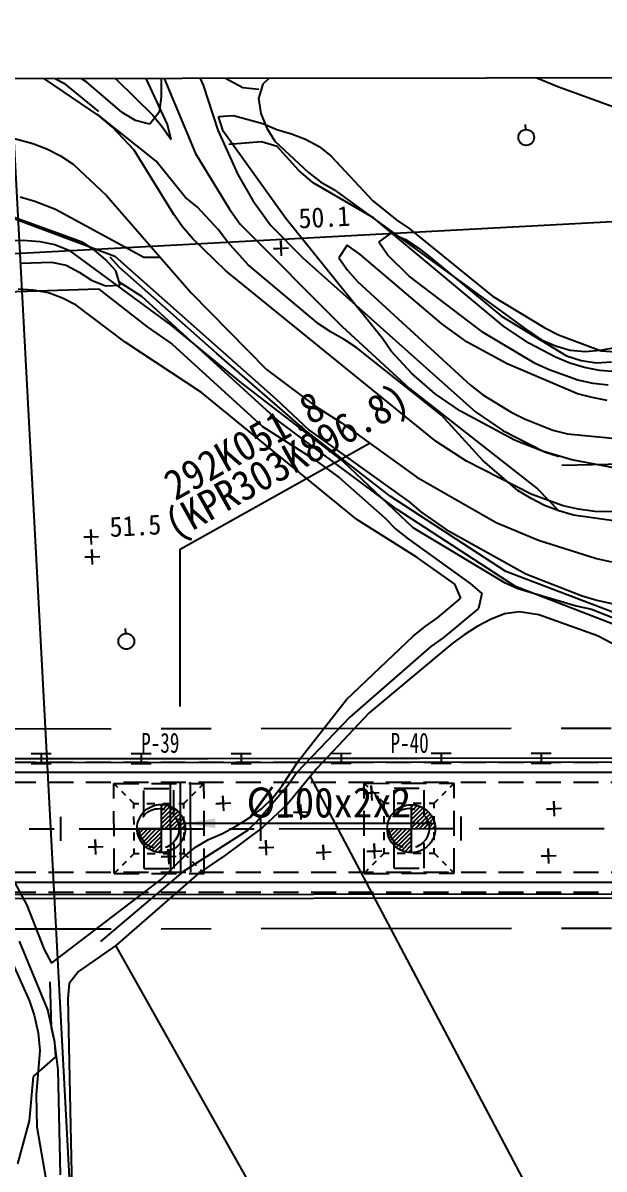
# Model space of a CAD drawing. Header units: millimetres. Extents: x 7782 to 8578, y 1103 to 1810.
# Drawn here: x 8003 to 8061.1, y 1449.6 to 1564.2 of the extents above; entities that cross this region are included whole.
import ezdxf
from ezdxf.enums import TextEntityAlignment as Align
from ezdxf.xclip import XClip

# ---------------------------------------------------------------- set-up
doc = ezdxf.new("R2010")
doc.units = ezdxf.units.MM
doc.header["$LTSCALE"] = 10
doc.header["$MEASUREMENT"] = 0
doc.header["$XCLIPFRAME"] = 2
for name, pattern in [('CENTER', [2, 1.25, -0.25, 0.25, -0.25]), ('CENTERX2', [4, 2.5, -0.5, 0.5, -0.5]), ('DASHED2', [0.375, 0.25, -0.125]), ('HIDDEN', [0.375, 0.25, -0.125])]:
    doc.linetypes.add(name, pattern=pattern)
doc.layers.add('TX-PAPR', color=2, linetype='Continuous', plot=False)
doc.layers.add('TZ-BASE', color=253, linetype='Continuous')
doc.layers.add('TZ-CABL', color=4, linetype='Continuous')
doc.styles.add('GR', font='GulimChe.ttf')
doc.styles.add('GUL', font='GulimChe.ttf')
doc.styles.get("Standard").update_dxf_attribs({"font": 'GulimChe.ttf'})
doc.linetypes.add('ZIGZAG', pattern='A,0.0001,-0.2,[131,ltypeshp.shx,S=0.2,R=0,X=-0.2,Y=0],-0.4,[131,ltypeshp.shx,S=0.2,R=180,X=0.2,Y=0],-0.2', length=0.8001)
doc.dimstyles.get("Standard").update_dxf_attribs({"dimtxt": 0.18, "dimasz": 0.18, "dimexe": 0.18, "dimexo": 0.0625, "dimgap": 0.09, "dimtad": 0, "dimtih": 1, "dimtoh": 1, "dimdec": 4, "dimzin": 0, "dimdsep": 46, "dimtxsty": 'Standard', "dimcen": 0.09, "dimadec": 0, "dimazin": 0, "dimtfac": 1, "dimtdec": 4, "dimtofl": 0, "dimtmove": 0, "dimatfit": 3, "dimfxl": 0, "dimtolj": 1, "dimtzin": 0, "dimarcsym": 0})

# ---------------------------------------------------------------- blocks, each defined once
blk = doc.blocks.new('JD-FHF5FSSG3AFD3')
at = {"layer": 'TZ-BASE'}
for p, q in [((131.57, 138.72), (150.23, -211.13)), ((699.93, 87.75), (25.88, 51.81)), ((150.65, 70.56, -20.11), (145.26, 82.19, -20.11)), ((151.55, 80.25, -18.11), (154.22, 74.51, -18.11)), ((149.12, 78.02, -18.11), (153.44, 67.68, -18.11)), ((150.02, 77.82, -21.11), (150.02, 73.31, -21.11)), ((189.68, 74.33, -21.11), (181.21, 77.85, -21.11)), ((142.58, 74.79, -21.11), (141.32, 75.63, -21.11)), ((143.87, 76.26, -20.11), (145.54, 75.07, -20.11)), ((158.18, 74.25, -21.11), (155.51, 75.68, -21.11)), ((162.42, 76.7, -20.11), (160.19, 74.62, -20.11)), ((143.87, 71.39, -20.11), (138.31, 75.19, -20.11)), ((138.98, 75.4, -22.11), (140.28, 74.7, -22.11)), ((140.28, 74.7, -22.11), (143.76, 71.87, -22.11)), ((146.12, 71.77, -21.11), (142.58, 74.79, -21.11)), ((145.54, 75.07, -20.11), (149.19, 71.5, -20.11)), ((154.22, 74.51, -18.11), (155.67, 70.01, -18.11)), ((160.19, 74.62, -20.11), (159.75, 73.16, -20.11)), ((159.79, 74.07, -21.11), (158.18, 74.25, -21.11)), ((199.69, 70.67, -21.11), (189.68, 74.33, -21.11)), ((150.02, 73.31, -21.11), (149.83, 71.8, -21.11)), ((159.75, 73.16, -20.11), (159.97, 71.66, -20.11)), ((149.53, 66.89, -22.11), (143.62, 71.59, -22.11)), ((145.14, 70.3, -20.11), (143.87, 71.39, -20.11)), ((147.44, 70.98, -21.11), (146.12, 71.77, -21.11)), ((149.83, 71.8, -21.11), (148.89, 70.59, -21.11)), ((149.19, 71.5, -20.11), (150.15, 70.3, -20.11)), ((155.76, 71.37, -21.11), (157.26, 71.48, -21.11)), ((156.22, 69.92, -21.11), (155.76, 71.37, -21.11)), ((157.26, 71.48, -21.11), (160.18, 70.66, -21.11)), ((159.97, 71.66, -20.11), (160.58, 70.21, -20.11)), ((147.32, 68.02, -20.11), (145.14, 70.3, -20.11)), ((148.89, 70.59, -21.11), (147.44, 70.98, -21.11)), ((150.15, 70.3, -20.11), (151.02, 69.06, -20.11)), ((151.02, 69.06, -20.11), (150.65, 70.56, -20.11)), ((155.67, 70.01, -18.11), (157.67, 65.57, -18.11)), ((162.48, 61.16, -21.11), (156.22, 69.92, -21.11)), ((160.18, 70.66, -21.11), (161.59, 70.07, -21.11)), ((160.58, 70.21, -20.11), (161.4, 68.92, -20.11)), ((161.59, 70.07, -21.11), (163.05, 69.64, -21.11)), ((186.48, 70.05, -18.95), (186.43, 70.57, -18.95)), ((132.75, 69.87, -22.11), (137.18, 68.66, -22.11)), ((160.05, 68.85, -20.11), (156.79, 68.57, -20.11)), ((161.61, 68.37, -20.11), (160.05, 68.85, -20.11)), ((161.4, 68.92, -20.11), (164.74, 65.79, -20.11)), ((163.05, 69.64, -21.11), (164.46, 69.1, -21.11)), ((164.46, 69.1, -21.11), (165.82, 68.36, -21.11)), ((137.18, 68.66, -22.11), (138.59, 68.13, -22.11)), ((138.59, 68.13, -22.11), (139.95, 67.44, -22.11)), ((151.3, 61.59, -20.11), (147.32, 68.02, -20.11)), ((153.44, 67.68, -18.11), (156.86, 62.1, -18.11)), ((163.79, 65.98, -20.11), (161.61, 68.37, -20.11)), ((165.82, 68.36, -21.11), (167.03, 67.42, -21.11)), ((139.95, 67.44, -22.11), (141.21, 66.6, -22.11)), ((141.21, 66.6, -22.11), (144.56, 63.47, -22.11)), ((152.43, 63.31, -22.11), (149.53, 66.89, -22.11)), ((167.03, 67.42, -21.11), (171.19, 62.95, -21.11)), ((157.67, 65.57, -18.11), (159.2, 62.98, -18.11)), ((165.2, 64.75, -20.11), (163.79, 65.98, -20.11)), ((164.74, 65.79, -20.11), (165.95, 64.85, -20.11)), ((171.26, 61.25, -20.11), (165.2, 64.75, -20.11)), ((165.95, 64.85, -20.11), (167.27, 64.06, -20.11)), ((135.93, 63.33, -19.11), (137.39, 62.9, -19.11)), ((144.56, 63.47, -22.11), (153.03, 53.74, -22.11)), ((153.65, 62.32, -22.11), (152.43, 63.31, -22.11)), ((167.27, 64.06, -20.11), (186.57, 50.03, -20.11)), ((132.79, 62.1, -22.11), (145.37, 57.42, -22.11)), ((137.39, 62.9, -19.11), (139.46, 62.12, -19.11)), ((139.46, 62.12, -19.11), (148.28, 57.3, -19.11)), ((155.72, 60.08, -22.11), (153.65, 62.32, -22.11)), ((156.86, 62.1, -18.11), (157.93, 60.61, -18.11)), ((159.2, 62.98, -18.11), (160.99, 60.49, -18.11)), ((171.19, 62.95, -21.11), (173.57, 61.02, -21.11)), ((142.11, 58.82, -19.11), (133.72, 61.84, -19.11)), ((152.16, 60.35, -20.11), (151.3, 61.59, -20.11)), ((172.14, 49.17, -21.11), (162.48, 61.16, -21.11)), ((184.26, 50.4, -20.11), (171.26, 61.25, -20.11)), ((173.57, 61.02, -21.11), (174.83, 60.18, -21.11)), ((153.18, 59.15, -20.11), (152.16, 60.35, -20.11)), ((156.64, 58.84, -22.11), (155.72, 60.08, -22.11)), ((157.93, 60.61, -18.11), (168.11, 50.38, -18.11)), ((160.99, 60.49, -18.11), (164.23, 57.21, -18.11)), ((171.79, 58.8, -20.11), (173.03, 59.71, -20.11)), ((173.03, 59.71, -20.11), (174.44, 59.07, -20.11)), ((174.83, 60.18, -21.11), (183.13, 53.4, -21.11)), ((130.06, 58.91, -19.11), (136.23, 59.02, -19.11)), ((136.23, 59.02, -19.11), (137.89, 58.89, -19.11)), ((137.89, 58.89, -19.11), (139.39, 58.56, -19.11)), ((139.39, 58.56, -19.11), (140.8, 58.02, -19.11)), ((143.37, 58.02, -19.11), (142.11, 58.82, -19.11)), ((156.47, 55.93, -20.11), (153.18, 59.15, -20.11)), ((158.72, 56.55, -22.11), (156.64, 58.84, -22.11)), ((162.05, 57.44, -21.98), (161.97, 58.94, -21.98)), ((161.97, 58.94, -21.98), (162.01, 58.19, -21.98)), ((168.63, 58.51, -20.11), (167.79, 57.25, -20.11)), ((169.89, 57.62, -20.11), (168.63, 58.51, -20.11)), ((172.65, 57.55, -20.11), (171.79, 58.8, -20.11)), ((174.44, 59.07, -20.11), (175.7, 58.24, -20.11)), ((140.8, 58.02, -19.11), (150.96, 50.55, -19.11)), ((144.48, 57.03, -19.11), (143.37, 58.02, -19.11)), ((145.84, 56.27, -21.11), (144.92, 57.31, -21.11)), ((145.37, 57.42, -22.11), (161.47, 43.14, -22.11)), ((148.28, 57.3, -19.11), (149.92, 57.31, -19.11)), ((161.26, 58.15, -21.98), (162.76, 58.23, -21.98)), ((162.01, 58.19, -21.98), (161.26, 58.15, -21.98)), ((178.09, 50.64, -20.11), (169.89, 57.62, -20.11)), ((174.83, 55.42, -20.11), (172.65, 57.55, -20.11)), ((175.7, 58.24, -20.11), (176.92, 57.3, -20.11)), ((176.92, 57.3, -20.11), (184.05, 51.4, -20.11)), ((136, 56.71, -19.11), (139.04, 56.81, -19.11)), ((139.04, 56.81, -19.11), (140.52, 56.51, -19.11)), ((140.52, 56.51, -19.11), (141.82, 55.82, -19.11)), ((145.49, 55.93, -19.11), (144.48, 57.03, -19.11)), ((155.6, 47.69, -21.11), (145.84, 56.27, -21.11)), ((165.75, 50.66, -22.11), (158.72, 56.55, -22.11)), ((164.23, 57.21, -18.11), (181.44, 41.85, -18.11)), ((167.79, 57.25, -20.11), (168.66, 56.01, -20.11)), ((141.82, 55.82, -19.11), (143.07, 55.02, -19.11)), ((143.07, 55.02, -19.11), (144.46, 54.43, -19.11)), ((145.93, 54.52, -19.11), (145.49, 55.93, -19.11)), ((177.51, 38.9, -20.11), (156.47, 55.93, -20.11)), ((168.66, 56.01, -20.11), (169.67, 54.86, -20.11)), ((182.21, 49.78, -20.11), (174.83, 55.42, -20.11)), ((130.67, 53.7, -20.11), (143.75, 54.14, -20.11)), ((137.23, 54.02, -20.11), (135.73, 54.1, -20.11)), ((138.74, 53.74, -20.11), (137.23, 54.02, -20.11)), ((143.75, 54.14, -20.11), (148.61, 50.33, -20.11)), ((144.46, 54.43, -19.11), (145.93, 54.52, -19.11)), ((148.07, 53.38, -20.1), (145.8, 54.86, -20.1)), ((169.67, 54.86, -20.11), (180.96, 44.5, -20.11)), ((140.15, 53.2, -20.11), (138.74, 53.74, -20.11)), ((141.51, 52.51, -20.11), (140.15, 53.2, -20.11)), ((161.69, 40.99, -20.1), (148.07, 53.38, -20.1)), ((153.03, 53.74, -22.11), (160.54, 46.09, -22.11)), ((183.13, 53.4, -21.11), (188.37, 50.25, -21.11)), ((146.42, 48.8, -20.11), (141.51, 52.51, -20.11)), ((150.96, 50.55, -19.11), (158.04, 44.71, -19.11)), ((167.02, 49.82, -22.11), (165.75, 50.66, -22.11)), ((180.62, 48.81, -20.11), (178.09, 50.64, -20.11)), ((184.05, 51.4, -20.11), (190.56, 47.46, -20.11)), ((148.61, 50.33, -20.11), (151.13, 48.6, -20.11)), ((168.33, 49.08, -22.11), (167.02, 49.82, -22.11)), ((168.11, 50.38, -18.11), (174.85, 44.19, -18.11)), ((187.41, 46.67, -20.11), (182.21, 49.78, -20.11)), ((186.78, 48.72, -20.11), (184.26, 50.4, -20.11)), ((186.57, 50.03, -20.11), (188.04, 49.04, -20.11)), ((188.37, 50.25, -21.11), (189.74, 49.56, -21.11)), ((189.74, 49.56, -21.11), (194.01, 47.95, -21.11)), ((193.91, 48, -20.11), (204.42, 49.91, -20.11)), ((154.04, 43.77, -20.11), (146.42, 48.8, -20.11)), ((151.13, 48.6, -20.11), (160.14, 40.37, -20.11)), ((169.59, 48.24, -22.11), (168.33, 49.08, -22.11)), ((178.04, 41.51, -22.11), (169.59, 48.24, -22.11)), ((173, 47.93, -21.11), (172.14, 49.17, -21.11)), ((184.6, 46.65, -20.11), (180.62, 48.81, -20.11)), ((189.46, 47.3, -20.11), (186.78, 48.72, -20.11)), ((188.04, 49.04, -20.11), (189.45, 48.45, -20.11)), ((189.45, 48.45, -20.11), (190.9, 48.01, -20.11)), ((164.41, 40.01, -21.11), (155.6, 47.69, -21.11)), ((175.08, 45.69, -21.11), (173, 47.93, -21.11)), ((190.87, 46.71, -20.11), (189.46, 47.3, -20.11)), ((190.56, 47.46, -20.11), (192.02, 46.97, -20.11)), ((190.9, 48.01, -20.11), (192.41, 47.88, -20.11)), ((192.41, 47.88, -20.11), (193.91, 48, -20.11)), ((194.01, 47.95, -21.11), (195.52, 47.86, -21.11)), ((160.54, 46.09, -22.11), (165.49, 42.38, -22.11)), ((191.65, 43.66, -20.11), (184.6, 46.65, -20.11)), ((188.82, 46.04, -20.11), (187.41, 46.67, -20.11)), ((191.69, 45.01, -20.11), (188.82, 46.04, -20.11)), ((192.33, 46.28, -20.11), (190.87, 46.71, -20.11)), ((192.02, 46.97, -20.11), (193.53, 46.74, -20.11)), ((193.83, 45.99, -20.11), (192.33, 46.28, -20.11)), ((193.53, 46.74, -20.11), (195.03, 46.85, -20.11)), ((195.59, 45.86, -20.11), (193.83, 45.99, -20.11)), ((158.04, 44.71, -19.11), (168.2, 36.89, -19.11)), ((177.41, 43.66, -21.11), (175.08, 45.69, -21.11)), ((193.2, 44.68, -20.11), (191.69, 45.01, -20.11)), ((169.57, 31.09, -20.11), (154.04, 43.77, -20.11)), ((174.85, 44.19, -18.11), (187.64, 34.14, -18.11)), ((179.94, 41.93, -21.11), (177.41, 43.66, -21.11)), ((180.96, 44.5, -20.11), (182.18, 43.56, -20.11)), ((182.18, 43.56, -20.11), (185, 41.83, -20.11)), ((193.11, 43.27, -20.11), (191.65, 43.66, -20.11)), ((194.7, 44.5, -20.11), (193.2, 44.68, -20.11)), ((161.47, 43.14, -22.11), (164.81, 40.02, -22.11)), ((194.62, 42.99, -20.11), (193.11, 43.27, -20.11)), ((165.49, 42.38, -22.11), (168.06, 40.75, -22.11)), ((182.19, 36.99, -22.11), (178.04, 41.51, -22.11)), ((185.33, 39.03, -21.11), (179.94, 41.93, -21.11)), ((181.44, 41.85, -18.11), (184.17, 39.97, -18.11)), ((185, 41.83, -20.11), (186.36, 41.15, -20.11)), ((160.14, 40.37, -20.11), (165.29, 37.11, -20.11)), ((173.62, 32.09, -20.1), (161.69, 40.99, -20.1)), ((168.06, 40.75, -22.11), (175.59, 35.32, -22.11)), ((186.36, 41.15, -20.11), (189.18, 40.02, -20.11)), ((172.9, 33.43, -21.11), (164.41, 40.01, -21.11)), ((164.81, 40.02, -22.11), (174.82, 32.85, -22.11)), ((184.17, 39.97, -18.11), (188.35, 37.86, -18.11)), ((188.15, 37.91, -21.11), (185.33, 39.03, -21.11)), ((189.18, 40.02, -20.11), (190.64, 39.64, -20.11)), ((190.64, 39.64, -20.11), (195.81, 39.14, -20.11)), ((180.54, 36.92, -20.11), (177.51, 38.9, -20.11)), ((191.07, 37.04, -21.11), (188.15, 37.91, -21.11)), ((188.35, 37.86, -18.11), (189.81, 37.37, -18.11)), ((165.29, 37.11, -20.11), (167.82, 35.29, -20.11)), ((168.2, 36.89, -19.11), (175.19, 30.3, -19.11)), ((187.09, 33.58, -20.11), (180.54, 36.92, -20.11)), ((185.69, 33.97, -22.11), (182.19, 36.99, -22.11)), ((197.1, 35.89, -21.11), (191.07, 37.04, -21.11)), ((190.07, 36.52, -21.86), (196.24, 36.64, -21.86)), ((167.82, 35.29, -20.11), (172.43, 31.22, -20.11)), ((175.59, 35.32, -22.11), (183.51, 30.79, -22.11)), ((184.47, 25.88, -21.11), (172.9, 33.43, -21.11)), ((187, 33.18, -22.11), (185.69, 33.97, -22.11)), ((190.22, 32.46, -20.11), (187.09, 33.58, -20.11)), ((187.64, 34.14, -18.11), (189.77, 31.96, -18.11)), ((185.44, 24.39, -20.1), (173.62, 32.09, -20.1)), ((174.82, 32.85, -22.11), (175.98, 31.86, -22.11)), ((188.36, 32.49, -22.11), (187, 33.18, -22.11)), ((189.77, 31.96, -22.11), (188.36, 32.49, -22.11)), ((191.72, 32.13, -20.11), (190.22, 32.46, -20.11)), ((193.38, 31.89, -20.11), (191.72, 32.13, -20.11)), ((175.63, 27.29, -20.11), (169.57, 31.09, -20.11)), ((172.43, 31.22, -20.11), (173.49, 30.13, -20.11)), ((175.98, 31.86, -22.11), (178.51, 30.08, -22.11)), ((191.23, 31.52, -22.11), (189.77, 31.96, -22.11)), ((195.75, 30.87, -22.11), (191.23, 31.52, -22.11)), ((206.37, 31.78, -20.11), (193.38, 31.89, -20.11)), ((143.06, 28.6, -20.6), (142.98, 30.1, -20.6)), ((142.98, 30.1, -20.6), (143.02, 29.35, -20.6)), ((173.49, 30.13, -20.11), (174.71, 29.14, -20.11)), ((175.19, 30.3, -19.11), (184.28, 24.83, -19.11)), ((178.51, 30.08, -22.11), (186.48, 25.65, -22.11)), ((183.51, 30.79, -22.11), (187.74, 29.03, -22.11)), ((142.28, 29.31, -20.6), (143.77, 29.39, -20.6)), ((143.02, 29.35, -20.6), (142.28, 29.31, -20.6)), ((174.71, 29.14, -20.11), (180.92, 24.69, -20.11)), ((187.74, 29.03, -22.11), (193.53, 27.18, -22.11)), ((143.17, 26.6, -20.6), (143.09, 28.1, -20.6)), ((143.09, 28.1, -20.6), (143.13, 27.35, -20.6)), ((142.38, 27.31, -20.6), (143.88, 27.39, -20.6)), ((143.13, 27.35, -20.6), (142.38, 27.31, -20.6)), ((179.37, 24.63, -20.11), (175.63, 27.29, -20.11)), ((193.53, 27.18, -22.11), (195.04, 26.85, -22.11)), ((196.05, 21.49, -21.11), (184.47, 25.88, -21.11)), ((186.48, 25.65, -22.11), (192.12, 23.46, -22.11)), ((179.98, 23.23, -20.11), (179.37, 24.63, -20.11)), ((180.92, 24.69, -20.11), (182.08, 23.7, -20.11)), ((184.28, 24.83, -19.11), (185.69, 24.19, -19.11)), ((197.17, 19.85, -20.1), (185.44, 24.39, -20.1)), ((185.69, 24.19, -19.11), (191.52, 22.45, -19.11)), ((177.65, 21.25, -20.11), (179.98, 23.23, -20.11)), ((182.08, 23.7, -20.11), (181.75, 22.19, -20.11)), ((192.12, 23.46, -22.11), (193.57, 23.02, -22.11)), ((193.57, 23.02, -22.11), (199.56, 21.68, -22.11)), ((181.75, 22.19, -20.11), (178.22, 19.25, -20.11)), ((185.86, 21.84, -19.11), (184.36, 21.67, -19.11)), ((187.77, 21.55, -19.11), (185.86, 21.84, -19.11)), ((191.52, 22.45, -19.11), (193.03, 22.11, -19.11)), ((193.03, 22.11, -19.11), (195.9, 20.99, -19.11)), ((176.4, 20.38, -20.11), (177.65, 21.25, -20.11)), ((182.96, 21.1, -19.11), (181.62, 20.39, -19.11)), ((184.36, 21.67, -19.11), (182.96, 21.1, -19.11)), ((193.66, 19.46, -19.11), (187.77, 21.55, -19.11)), ((146.49, 19.68, -21.18), (146.44, 20.2, -21.18)), ((175.21, 19.42, -20.11), (176.4, 20.38, -20.11)), ((180.32, 19.57, -19.11), (179.08, 18.65, -19.11)), ((181.62, 20.39, -19.11), (180.32, 19.57, -19.11)), ((168.55, 13.08, -20.11), (175.21, 19.42, -20.11)), ((176.97, 18.38, -20.11), (168.87, 11.33, -20.11)), ((179.08, 18.65, -19.11), (170.83, 11.75, -19.11)), ((178.22, 19.25, -20.11), (176.97, 18.38, -20.11)), ((196.39, 18.03, -19.11), (193.66, 19.46, -19.11)), ((163.75, 6.96, -20.11), (168.55, 13.08, -20.11)), ((170.83, 11.75, -19.11), (165.57, 6.18, -19.11)), ((168.87, 11.33, -20.11), (163.57, 5.8, -20.11)), ((699.99, 7.82), (99.8, 7.13)), ((699.99, 7.4), (99.8, 6.72)), ((137.02, 7.68), (139.02, 7.68)), ((138.02, 7.68), (138.02, 6.68)), ((147.02, 7.69), (149.02, 7.69)), ((148.02, 7.69), (148.02, 6.69)), ((157.02, 7.7), (159.02, 7.7)), ((158.02, 7.7), (158.02, 6.7)), ((162.08, 4.44, -20.11), (163.75, 6.96, -20.11)), ((167.02, 7.71), (169.02, 7.72)), ((168.02, 7.71), (168.02, 6.71)), ((177.02, 7.72), (179.02, 7.73)), ((178.02, 7.72), (178.02, 6.72)), ((187.02, 7.73), (189.02, 7.74)), ((188.02, 7.74), (188.02, 6.74)), ((137.02, 6.68), (139.02, 6.68)), ((147.02, 6.69), (149.02, 6.69)), ((157.02, 6.7), (159.02, 6.7)), ((165.57, 6.18, -19.11), (162.65, 2.64, -19.11)), ((163.57, 5.8, -20.11), (162.73, 4.54, -20.11)), ((167.02, 6.71), (169.02, 6.72)), ((177.02, 6.72), (179.02, 6.73)), ((187.02, 6.73), (189.02, 6.74)), ((164.92, 5.39, -19.42), (225.2, -108.69, -19.42)), ((156.27, 1.97, -20.6), (156.19, 3.47, -20.6)), ((156.19, 3.47, -20.6), (156.23, 2.72, -20.6)), ((162.73, 4.54, -20.11), (159.76, 1.05, -20.11)), ((161.14, 3.22, -20.11), (162.08, 4.44, -20.11)), ((170.32, 3.72, -19.78), (171.81, 3.8, -19.78)), ((171.07, 3.76, -19.78), (170.32, 3.72, -19.78)), ((171.11, 3.01, -19.78), (171.03, 4.51, -19.78)), ((171.03, 4.51, -19.78), (171.07, 3.76, -19.78)), ((150.02, 2.6), (150.02, -2.2)), ((150.02, 2.36), (150.25, 2.59)), ((150.02, 1.93), (150.61, 2.52)), ((150.02, 1.51), (150.93, 2.42)), ((155.48, 2.68, -20.6), (156.98, 2.76, -20.6)), ((156.23, 2.72, -20.6), (155.48, 2.68, -20.6)), ((160.04, 2.16, -20.11), (161.14, 3.22, -20.11)), ((162.65, 2.64, -19.11), (160.16, 0.3, -19.11)), ((164.03, 1.09, -20.03), (163.95, 2.59, -20.03)), ((163.95, 2.59, -20.03), (163.99, 1.84, -20.03)), ((175.02, 2.58), (175.02, -2.22)), ((175.02, 2.34), (175.25, 2.57)), ((175.02, 1.92), (175.61, 2.51)), ((175.02, 1.49), (175.93, 2.4)), ((189.35, 1.43, -19.78), (189.27, 2.93, -19.78)), ((189.27, 2.93, -19.78), (189.31, 2.18, -19.78)), ((140, -1.05), (140, 1.35)), ((150.02, 1.08), (151.21, 2.28)), ((150.02, 0.66), (151.47, 2.11)), ((150.02, 0.23), (151.7, 1.91)), ((150.41, 0.2), (151.9, 1.69)), ((150.83, 0.2), (152.07, 1.44)), ((151.26, 0.2), (152.22, 1.16)), ((157.5, 0.42, -20.11), (158.8, 1.24, -20.11)), ((158.8, 1.24, -20.11), (160.04, 2.16, -20.11)), ((160, -1.02), (160, 1.38)), ((163.24, 1.8, -20.03), (164.73, 1.88, -20.03)), ((163.99, 1.84, -20.03), (163.24, 1.8, -20.03)), ((175.02, 1.07), (176.21, 2.27)), ((175.02, 0.64), (176.47, 2.1)), ((175.02, 0.22), (176.7, 1.9)), ((175.41, 0.18), (176.9, 1.68)), ((175.83, 0.18), (177.07, 1.43)), ((176.26, 0.18), (177.22, 1.15)), ((180, -1), (180, 1.4)), ((188.56, 2.14, -19.78), (190.06, 2.22, -19.78)), ((189.31, 2.18, -19.78), (188.56, 2.14, -19.78)), ((147.62, 0.19), (152.42, 0.2)), ((147.63, -0.04), (147.86, 0.19)), ((147.69, -0.4), (148.29, 0.2)), ((147.8, -0.72), (148.71, 0.2)), ((147.94, -1), (149.13, 0.2)), ((148.11, -1.26), (149.56, 0.2)), ((148.31, -1.48), (149.98, 0.2)), ((151.68, 0.2), (152.33, 0.85)), ((152.1, 0.2), (152.4, 0.5)), ((156.16, -0.29, -20.11), (157.5, 0.42, -20.11)), ((160.16, 0.3, -19.11), (156.48, -2.44, -19.11)), ((159.76, 1.05, -20.11), (158.66, -0.01, -20.11)), ((172.62, 0.18), (177.42, 0.19)), ((172.63, -0.05), (172.86, 0.18)), ((172.69, -0.41), (173.29, 0.18)), ((172.8, -0.73), (173.71, 0.18)), ((172.94, -1.01), (174.13, 0.18)), ((173.11, -1.27), (174.56, 0.18)), ((173.31, -1.5), (174.98, 0.18)), ((176.68, 0.18), (177.33, 0.84)), ((177.1, 0.18), (177.4, 0.48)), ((143.5, -2.39, -20.6), (143.42, -0.89, -20.6)), ((143.42, -0.89, -20.6), (143.46, -1.64, -20.6)), ((148.53, -1.68), (150.02, -0.19)), ((148.78, -1.86), (150.02, -0.61)), ((149.06, -2), (150.02, -1.04)), ((158.66, -0.01, -20.11), (152.19, -4.14, -20.11)), ((153.46, -1.67, -20.11), (154.76, -0.91, -20.11)), ((154.76, -0.91, -20.11), (156.16, -0.29, -20.11)), ((160.56, -2.46, -20.03), (160.48, -0.96, -20.03)), ((160.48, -0.96, -20.03), (160.52, -1.71, -20.03)), ((173.53, -1.7), (175.02, -0.2)), ((173.78, -1.87), (175.02, -0.63)), ((174.06, -2.02), (175.02, -1.05)), ((142.71, -1.68, -20.6), (144.21, -1.6, -20.6)), ((143.46, -1.64, -20.6), (142.71, -1.68, -20.6)), ((149.37, -2.11), (150.02, -1.46)), ((149.73, -2.18), (150.02, -1.89)), ((150.81, -3.36, -20.6), (150.73, -1.86, -20.6)), ((150.73, -1.86, -20.6), (150.77, -2.61, -20.6)), ((152.27, -2.64, -20.11), (153.46, -1.67, -20.11)), ((159.77, -1.75, -20.03), (161.27, -1.67, -20.03)), ((160.52, -1.71, -20.03), (159.77, -1.75, -20.03)), ((165.5, -2.23, -20.03), (167, -2.15, -20.03)), ((166.25, -2.19, -20.03), (165.5, -2.23, -20.03)), ((166.29, -2.94, -20.03), (166.21, -1.44, -20.03)), ((166.21, -1.44, -20.03), (166.25, -2.19, -20.03)), ((170.59, -2.1, -19.78), (172.09, -2.02, -19.78)), ((171.34, -2.06, -19.78), (170.59, -2.1, -19.78)), ((171.38, -2.8, -19.78), (171.3, -1.31, -19.78)), ((171.3, -1.31, -19.78), (171.34, -2.06, -19.78)), ((174.37, -2.13), (175.02, -1.48)), ((174.73, -2.2), (175.02, -1.9)), ((188.79, -3.29, -19.78), (188.71, -1.8, -19.78)), ((188.71, -1.8, -19.78), (188.75, -2.54, -19.78)), ((134.43, -3.43, -20.11), (136.58, -7.47, -20.11)), ((150.02, -2.65, -20.6), (151.52, -2.57, -20.6)), ((150.77, -2.61, -20.6), (150.02, -2.65, -20.6)), ((150.04, -4.87, -20.11), (152.27, -2.64, -20.11)), ((156.48, -2.44, -19.11), (153.79, -4.28, -19.11)), ((188, -2.58, -19.78), (189.5, -2.5, -19.78)), ((188.75, -2.54, -19.78), (188, -2.58, -19.78)), ((152.19, -4.14, -20.11), (143.94, -11.1, -20.11)), ((153.79, -4.28, -19.11), (145.49, -11.49, -19.11)), ((139.04, -13.26, -20.11), (150.04, -4.87, -20.11)), ((700.01, -5.8), (99.81, -6.48)), ((700.01, -6.18), (99.81, -6.87)), ((136.58, -7.47, -20.11), (138.33, -11.91, -20.11)), ((133.19, -8.88, -19.11), (136.84, -17.06, -19.11)), ((138.68, -17.93, -20.11), (135.86, -11.05, -20.11)), ((138.33, -11.91, -20.11), (139.04, -13.26, -20.11)), ((145.49, -11.49, -19.11), (141.76, -14.08, -19.11)), ((205.95, -118.87, -19.47), (145.49, -11.49, -19.47)), ((141.76, -14.08, -19.11), (140.82, -15.3, -19.11)), ((138.89, -15.13, -20.11), (139.03, -19.69, -20.11)), ((140.82, -15.3, -19.11), (140.69, -16.8, -19.11)), ((136.84, -17.06, -19.11), (137.33, -18.46, -19.11)), ((140.69, -16.8, -19.11), (141.09, -35.85, -19.11)), ((139.37, -21, -20.11), (138.68, -17.93, -20.11)), ((137.33, -18.46, -19.11), (137.72, -20.22, -19.11)), ((137.72, -20.22, -19.11), (137.88, -21.98, -19.11)), ((139.03, -19.69, -20.11), (139.37, -21.15, -20.11)), ((139.71, -23.93, -20.11), (139.37, -21, -20.11)), ((139.37, -21.15, -20.11), (139.47, -22.61, -20.11)), ((139.47, -22.61, -20.11), (137.23, -24.6, -20.11)), ((137.88, -21.98, -19.11), (137.53, -26.41, -19.11)), ((139.95, -34.42, -20.11), (139.71, -23.93, -20.11)), ((137.23, -24.6, -20.11), (136.83, -29.03, -20.11)), ((137.53, -26.41, -19.11), (137.59, -29.64, -19.11)), ((136.83, -29.03, -20.11), (135.64, -33.33, -20.11)), ((137.59, -29.64, -19.11), (139.39, -39.89, -19.11))]:
    blk.add_line(p, q, dxfattribs=at)
at = {"layer": 'TZ-BASE', "linetype": 'CENTERX2'}
for p, q in [((0.01, 10.02), (700.01, 10.81)), ((0.03, -9.99), (700.03, -9.19))]:
    blk.add_line(p, q, dxfattribs=at)
at = {"layer": 'TZ-BASE', "ltscale": 2}
blk.add_line((-0.01, 7.02), (252.02, 7.31), dxfattribs=at)
at = {"layer": 'TZ-BASE', "linetype": 'DASHED2'}
for p, q in [((145.3, 4.69), (154.3, 4.7)), ((145.31, -4.31), (145.3, 4.69)), ((145.7, 4.29), (145.3, 4.69)), ((153.9, 4.3), (154.3, 4.7)), ((154.31, -4.3), (154.3, 4.7)), ((170.3, 4.71), (179.3, 4.73)), ((170.31, -4.29), (170.3, 4.71)), ((170.7, 4.32), (170.3, 4.71)), ((178.9, 4.32), (179.3, 4.73)), ((179.31, -4.27), (179.3, 4.73)), ((146.5, 3.49), (146.1, 3.89)), ((148.3, 1.51), (148.3, 4.19)), ((148.3, 4.19), (151.3, 4.19)), ((151.3, 1.52), (151.3, 4.19)), ((153.1, 3.5), (153.5, 3.9)), ((171.5, 3.52), (171.1, 3.92)), ((173.3, 1.54), (173.3, 4.22)), ((173.3, 4.22), (176.3, 4.22)), ((176.3, 1.54), (176.3, 4.22)), ((178.1, 3.52), (178.5, 3.92)), ((147.3, 2.69), (146.9, 3.09)), ((147.3, 2.19), (147.3, 2.69)), ((147.3, 2.69), (147.8, 2.69)), ((148.6, 2.69), (149.4, 2.69)), ((150.2, 2.69), (151, 2.69)), ((151.8, 2.69), (152.3, 2.69)), ((152.3, 2.69), (152.7, 3.09)), ((152.3, 2.19), (152.3, 2.69)), ((172.3, 2.72), (171.9, 3.12)), ((172.3, 2.22), (172.3, 2.72)), ((172.3, 2.72), (172.8, 2.72)), ((173.6, 2.72), (174.4, 2.72)), ((175.2, 2.72), (176, 2.72)), ((176.8, 2.72), (177.3, 2.72)), ((177.3, 2.72), (177.7, 3.12)), ((177.3, 2.22), (177.3, 2.72)), ((147.31, 0.59), (147.3, 1.39)), ((152.31, 0.59), (152.3, 1.39)), ((172.3, 0.62), (172.3, 1.42)), ((177.3, 0.62), (177.3, 1.42)), ((147.31, -1.01), (147.31, -0.21)), ((148.31, -3.81), (148.31, -1.13)), ((151.31, -3.81), (151.31, -1.13)), ((152.31, -1.01), (152.31, -0.21)), ((172.31, -0.98), (172.31, -0.18)), ((173.31, -3.78), (173.31, -1.1)), ((176.31, -3.78), (176.31, -1.1)), ((177.31, -0.98), (177.31, -0.18)), ((147.31, -2.31), (147.31, -1.81)), ((152.31, -2.31), (152.31, -1.81)), ((172.31, -2.28), (171.91, -2.68)), ((172.31, -2.28), (172.31, -1.78)), ((172.31, -2.28), (172.81, -2.28)), ((173.61, -2.28), (174.41, -2.28)), ((175.21, -2.28), (176.01, -2.28)), ((176.81, -2.28), (177.31, -2.28)), ((177.31, -2.28), (177.31, -1.78)), ((177.31, -2.28), (177.71, -2.68)), ((146.51, -3.11), (146.11, -3.51)), ((147.31, -2.31), (146.91, -2.71)), ((147.31, -2.31), (147.81, -2.31)), ((148.61, -2.31), (149.41, -2.31)), ((150.21, -2.31), (151.01, -2.31)), ((151.81, -2.31), (152.31, -2.31)), ((152.31, -2.31), (152.71, -2.71)), ((153.11, -3.1), (153.51, -3.5)), ((171.51, -3.08), (171.11, -3.48)), ((178.11, -3.08), (178.51, -3.48)), ((145.71, -3.91), (145.31, -4.31)), ((145.31, -4.31), (154.31, -4.3)), ((148.31, -3.81), (151.31, -3.81)), ((153.91, -3.9), (154.31, -4.3)), ((170.71, -3.88), (170.31, -4.29)), ((170.31, -4.29), (179.31, -4.27)), ((173.31, -3.78), (176.31, -3.78)), ((178.91, -3.88), (179.31, -4.27))]:
    blk.add_line(p, q, dxfattribs=at)
at = {"layer": 'TZ-BASE', "linetype": 'CENTER'}
blk.add_lwpolyline([(0, 0), (101.81, 0.11), (301.2, 0.33), (501.2, 0.55), (700, 0.77)], dxfattribs=at)
at = {"layer": 'TZ-BASE'}
for centre, radius in [((186.52, 69.28, -18.95), 0.791), ((146.53, 18.91, -21.18), 0.791), ((150.02, 0.2), 2.4), ((175.02, 0.18), 2.4)]:
    blk.add_circle(centre, radius, dxfattribs=at)
at = {"layer": 'TZ-BASE', "linetype": 'DASHED2'}
for centre in [(149.81, 0.19), (174.81, 0.22)]:
    blk.add_circle(centre, 2, dxfattribs=at)
at = {"layer": 'TZ-BASE', "style": 'GUL'}
for s, p in [('50.1', (163.8, 60.18, -14.01)), ('51.5', (144.91, 29.34, -14.01))]:
    blk.add_text(s, height=2, rotation=3.0521, dxfattribs=at).set_placement(p)
at = {"layer": 'TZ-BASE', "style": 'GUL', "width": 0.73863}
for s, p in [('P-39', (148.02, 7.76)), ('P-40', (172.95, 7.76))]:
    blk.add_text(s, height=2, rotation=0.0113, dxfattribs=at).set_placement(p)
blk = doc.blocks.new('기정')
at = {"layer": 'TZ-BASE', "flags": 128}
blk.add_lwpolyline([(236.81, 392.81), (236.81, 408.51), (255.79, 419.15)], dxfattribs=at)
at = {"layer": 'TZ-BASE', "style": 'GR'}
for s, p in [('292K051.8', (236.3, 413.31)), ('(KPR303K896.8)', (236.3, 409.37))]:
    blk.add_text(s, height=3, rotation=29.2488, dxfattribs=at).set_placement(p)
at = {"layer": 'TZ-BASE'}
blk.add_text('Ø100x2x2', height=3, rotation=0.0619, dxfattribs=at).set_placement((251.66, 383.2), align=Align.MIDDLE)
blk.add_leader([(237.31, 381.12), (261.97, 381.12)], dimstyle='Standard', override={"dimtxt": 3, "dimasz": 3, "dimexe": 2, "dimexo": 3, "dimgap": 1, "dimtad": 0, "dimtih": 0, "dimcen": 1, "dimaunit": 1, "dimadec": 8, "dimtix": 1, "dimtofl": 1, "dimtmove": 2, "dimtvp": 2}, dxfattribs=at)

msp = doc.modelspace()

# ---------------------------------------------------------------- linework, layer by layer
at = {"layer": 'TX-PAPR'}
msp.add_lwpolyline([(7866.85, 1408.45), (8566.85, 1409.21), (8566.69, 1559.21), (7866.69, 1558.45)], close=True, dxfattribs=at)
at = {"layer": 'TZ-CABL', "linetype": 'HIDDEN'}
for points in [[(7866.76, 1490.28), (8166.85, 1490.28)], [(7866.76, 1489.28), (8166.6, 1489.28)], [(7866.76, 1488.28), (8166.85, 1488.28)], [(7866.77, 1479.28), (8166.86, 1479.28)], [(7866.77, 1478.28), (8166.61, 1478.28)], [(7866.77, 1477.28), (8166.86, 1477.28)]]:
    msp.add_lwpolyline(points, dxfattribs=at)
at = {"layer": 'TZ-CABL', "linetype": 'ZIGZAG', "ltscale": 0.5}
for points in [[(7866.76, 1489.28), (8166.6, 1489.28)], [(8018.7, 1488.28), (8018.71, 1479.28)], [(7866.77, 1478.28), (8166.61, 1478.28)]]:
    msp.add_lwpolyline(points, dxfattribs=at)
at = {"layer": 'TZ-CABL'}
for points in [[(8017.7, 1488.28), (8017.71, 1479.28)], [(8019.7, 1488.28), (8019.71, 1479.28)]]:
    msp.add_lwpolyline(points, dxfattribs=at)

# ---------------------------------------------------------------- block references
at = {"layer": 'TZ-BASE', "linetype": 'Continuous'}
ref = msp.add_blockref('JD-FHF5FSSG3AFD3', (7866.77, 1483.45), dxfattribs=at)
XClip(ref).set_block_clipping_path([(0.0821603095, -74.9999550004), (700.0817466289, -74.2388851682), (699.9174259504, 75.7610248326), (-0.0821603095, 74.9999550004)])
msp.add_blockref('기정', (7781.89, 1103.05), dxfattribs=at)

doc.saveas('drawing.dxf')
